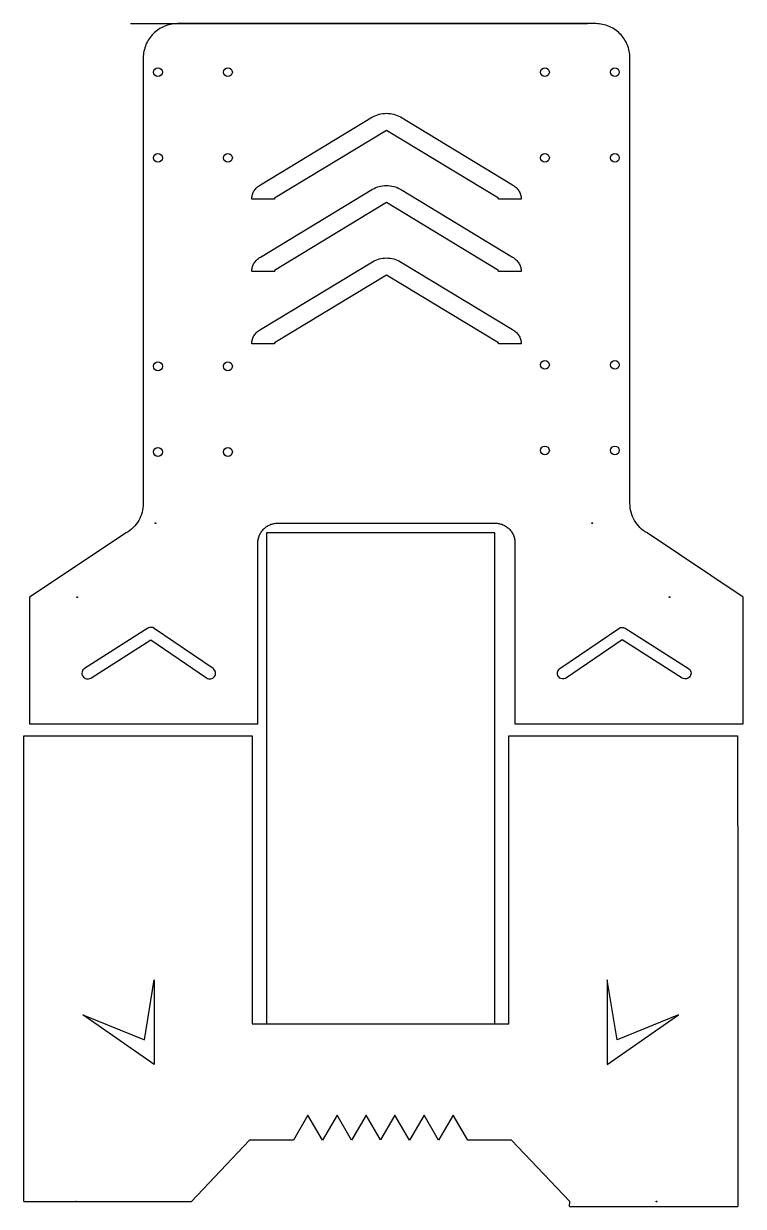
# Model space of a CAD drawing. Extents: x -126 to 126, y -165 to 250.
import ezdxf

# ---------------------------------------------------------------- set-up
doc = ezdxf.new("R2010")
doc.units = 0
doc.layers.get('0').update_dxf_attribs({"linetype": 'CONTINUOUS'})

msp = doc.modelspace()

# ---------------------------------------------------------------- linework, layer by layer
for points in [[(1.02, 249.69), (0.99, 249.69), (-72.11, 249.69), (-72.73, 249.68), (-73.34, 249.63), (-73.94, 249.55), (-74.53, 249.45), (-75.11, 249.31), (-75.68, 249.15), (-76.24, 248.96), (-76.78, 248.75), (-77.32, 248.51), (-77.83, 248.24), (-78.34, 247.95), (-78.82, 247.64), (-79.29, 247.31), (-79.75, 246.95), (-80.18, 246.57), (-80.6, 246.18), (-81, 245.76), (-81.37, 245.33), (-81.73, 244.87), (-82.06, 244.4), (-82.38, 243.91), (-82.67, 243.41), (-82.93, 242.89), (-83.17, 242.36), (-83.39, 241.82), (-83.57, 241.26), (-83.74, 240.69), (-83.87, 240.11), (-83.98, 239.52), (-84.05, 238.92), (-84.1, 238.31), (-84.11, 237.69), (-84.11, 81.62), (-84.14, 80.82), (-84.22, 80.03), (-84.35, 79.25), (-84.53, 78.49), (-84.76, 77.74), (-85.03, 77.01), (-85.35, 76.31), (-85.72, 75.62), (-86.13, 74.96), (-86.58, 74.33), (-87.08, 73.72), (-87.61, 73.15), (-88.18, 72.62), (-88.79, 72.11), (-89.43, 71.65), (-90.11, 71.23), (-123.96, 48.74), (-123.94, 4.35), (-111.43, 4.35), (-52.42, 4.35), (-43.95, 4.35), (-44.01, 48.74), (-44.01, 67.69), (-44, 68.05), (-43.97, 68.41), (-43.93, 68.76), (-43.86, 69.1), (-43.79, 69.44), (-43.69, 69.77), (-43.58, 70.1), (-43.46, 70.42), (-43.32, 70.73), (-43.16, 71.03), (-42.99, 71.32), (-42.81, 71.61), (-42.62, 71.88), (-42.41, 72.14), (-42.19, 72.4), (-41.96, 72.64), (-41.71, 72.87), (-41.46, 73.09), (-41.19, 73.3), (-40.92, 73.5), (-40.64, 73.68), (-40.34, 73.85), (-40.04, 74), (-39.73, 74.14), (-39.41, 74.27), (-39.09, 74.38), (-38.76, 74.47), (-38.42, 74.55), (-38.07, 74.61), (-37.72, 74.66), (-37.37, 74.68), (-37.01, 74.69), (0.99, 74.69), (1.02, 74.69), (1.04, 74.69), (39.04, 74.69), (39.4, 74.68), (39.76, 74.66), (40.11, 74.61), (40.45, 74.55), (40.79, 74.47), (41.12, 74.38), (41.45, 74.27), (41.77, 74.14), (42.08, 74), (42.38, 73.85), (42.67, 73.68), (42.96, 73.5), (43.23, 73.3), (43.5, 73.09), (43.75, 72.87), (43.99, 72.64), (44.22, 72.4), (44.44, 72.14), (44.65, 71.88), (44.85, 71.61), (45.03, 71.32), (45.2, 71.03), (45.35, 70.73), (45.49, 70.42), (45.62, 70.1), (45.73, 69.77), (45.82, 69.44), (45.9, 69.1), (45.96, 68.76), (46.01, 68.41), (46.03, 68.05), (46.04, 67.69), (46.04, 48.74), (45.99, 4.35), (54.46, 4.35), (113.47, 4.35), (125.98, 4.35), (125.99, 48.74), (92.3, 71.23), (91.62, 71.65), (90.98, 72.11), (90.37, 72.62), (89.8, 73.15), (89.26, 73.72), (88.77, 74.33), (88.32, 74.96), (87.91, 75.62), (87.54, 76.31), (87.22, 77.01), (86.94, 77.74), (86.72, 78.49), (86.54, 79.25), (86.41, 80.03), (86.33, 80.82), (86.3, 81.62), (86.3, 237.69), (86.28, 238.31), (86.24, 238.92), (86.16, 239.52), (86.06, 240.11), (85.92, 240.69), (85.76, 241.26), (85.57, 241.82), (85.36, 242.36), (85.12, 242.89), (84.85, 243.41), (84.56, 243.91), (84.25, 244.4), (83.92, 244.87), (83.56, 245.33), (83.18, 245.76), (82.79, 246.18), (82.37, 246.57), (81.93, 246.95), (81.48, 247.31), (81.01, 247.64), (80.52, 247.95), (80.02, 248.24), (79.5, 248.51), (78.97, 248.75), (78.43, 248.96), (77.87, 249.15), (77.3, 249.31), (76.72, 249.45), (76.13, 249.55), (75.53, 249.63), (74.92, 249.68), (74.3, 249.69), (1.04, 249.69), (1.02, 249.69)], [(1.04, 218.29), (1.69, 218.27), (2.33, 218.2), (2.97, 218.1), (3.59, 217.96), (4.2, 217.78), (4.8, 217.56), (5.37, 217.29), (5.92, 216.99), (45.18, 193.23), (45.53, 193.01), (45.85, 192.78), (46.16, 192.53), (46.44, 192.28), (46.71, 192.01), (46.95, 191.73), (47.17, 191.44), (47.38, 191.14), (47.56, 190.84), (47.71, 190.52), (47.85, 190.21), (47.96, 189.88), (48.05, 189.55), (48.11, 189.21), (48.15, 188.87), (48.16, 188.53), (48.16, 188.22), (40.3, 188.22), (40.3, 188.53), (1.04, 212.29), (-38.22, 188.53), (-38.22, 188.22), (-46.07, 188.22), (-46.07, 188.53), (-46.06, 188.87), (-46.02, 189.21), (-45.96, 189.55), (-45.87, 189.88), (-45.76, 190.21), (-45.63, 190.52), (-45.47, 190.84), (-45.29, 191.14), (-45.09, 191.44), (-44.87, 191.73), (-44.62, 192.01), (-44.36, 192.28), (-44.07, 192.53), (-43.76, 192.78), (-43.44, 193.01), (-43.1, 193.23), (-3.84, 216.99), (-3.29, 217.29), (-2.71, 217.56), (-2.12, 217.78), (-1.51, 217.96), (-0.88, 218.1), (-0.25, 218.2), (0.4, 218.27), (1.04, 218.29)], [(1.04, 192.97), (1.69, 192.95), (2.33, 192.89), (2.97, 192.79), (3.59, 192.64), (4.2, 192.46), (4.8, 192.24), (5.37, 191.98), (5.92, 191.67), (45.18, 167.92), (45.53, 167.7), (45.85, 167.46), (46.16, 167.22), (46.44, 166.96), (46.71, 166.69), (46.95, 166.41), (47.17, 166.12), (47.38, 165.83), (47.56, 165.52), (47.71, 165.21), (47.85, 164.89), (47.96, 164.56), (48.05, 164.23), (48.11, 163.9), (48.15, 163.56), (48.16, 163.21), (48.16, 162.9), (40.3, 162.9), (40.3, 163.21), (1.04, 186.97), (-38.22, 163.21), (-38.22, 162.9), (-46.07, 162.9), (-46.07, 163.21), (-46.06, 163.56), (-46.02, 163.9), (-45.96, 164.23), (-45.87, 164.56), (-45.76, 164.89), (-45.63, 165.21), (-45.47, 165.52), (-45.29, 165.83), (-45.09, 166.12), (-44.87, 166.41), (-44.62, 166.69), (-44.36, 166.96), (-44.07, 167.22), (-43.76, 167.46), (-43.44, 167.7), (-43.1, 167.92), (-3.84, 191.67), (-3.29, 191.98), (-2.71, 192.24), (-2.12, 192.46), (-1.51, 192.64), (-0.88, 192.79), (-0.25, 192.89), (0.4, 192.95), (1.04, 192.97)], [(1.04, 167.59), (1.69, 167.57), (2.33, 167.51), (2.97, 167.41), (3.59, 167.27), (4.2, 167.08), (4.8, 166.86), (5.37, 166.6), (5.92, 166.29), (45.18, 142.54), (45.53, 142.32), (45.85, 142.08), (46.16, 141.84), (46.44, 141.58), (46.71, 141.31), (46.95, 141.03), (47.17, 140.74), (47.38, 140.45), (47.56, 140.14), (47.71, 139.83), (47.85, 139.51), (47.96, 139.18), (48.05, 138.85), (48.11, 138.52), (48.15, 138.18), (48.16, 137.84), (48.16, 137.52), (40.3, 137.52), (40.3, 137.84), (1.04, 161.59), (-38.22, 137.84), (-38.22, 137.52), (-46.07, 137.52), (-46.07, 137.84), (-46.06, 138.18), (-46.02, 138.52), (-45.96, 138.85), (-45.87, 139.18), (-45.76, 139.51), (-45.63, 139.83), (-45.47, 140.14), (-45.29, 140.45), (-45.09, 140.74), (-44.87, 141.03), (-44.62, 141.31), (-44.36, 141.58), (-44.07, 141.84), (-43.76, 142.08), (-43.44, 142.32), (-43.1, 142.54), (-3.84, 166.29), (-3.29, 166.6), (-2.71, 166.86), (-2.12, 167.08), (-1.51, 167.27), (-0.88, 167.41), (-0.25, 167.51), (0.4, 167.57), (1.04, 167.59)], [(-80.26, -85.36), (-80.26, -115.05), (-105.24, -97.55), (-83.69, -106.3), (-80.26, -85.36)], [(78.36, -85.36), (78.36, -115.05), (103.35, -97.55), (81.8, -106.3), (78.36, -85.36)]]:
    msp.add_lwpolyline(points, close=True)
for points in [[(-88.56, 249.69), (71.44, 249.69)], [(38.99, -100.55), (38.99, -45.19), (38.99, 71.32), (-41.01, 71.32), (-41.01, -100.55)], [(-125.99, -162.98), (-125.99, 0.13), (-113.49, 0.13), (-54.48, 0.13), (-46, 0.13), (-46, -24.73), (-45.94, -50.74), (-45.94, -100.73), (-1.03, -100.73), (43.87, -100.73), (43.87, -50.74), (43.94, -24.73), (43.94, 0.13), (52.41, 0.13), (111.42, 0.13), (123.93, 0.13), (123.93, -12.09), (124.03, -50.74), (124.07, -164.7)], [(65.12, -164.7), (65.22, -162.98), (44.81, -141.55), (29.5, -141.55), (24.4, -132.71), (19.29, -141.55), (14.19, -132.71), (9.09, -141.55), (3.99, -132.71), (-1.03, -141.4), (-6.05, -132.71), (-11.15, -141.55), (-16.26, -132.71), (-21.36, -141.55), (-26.46, -132.71), (-31.57, -141.55), (-46.87, -141.55), (-67.28, -162.98)], [(-125.99, -162.98), (-107.86, -162.98), (-107.56, -162.98), (-67.28, -162.98)], [(65.12, -164.7), (124.07, -164.7)]]:
    msp.add_lwpolyline(points)
for points in [[(-81.46, 33.77), (-61.94, 20.44, 0.414214), (-59.16, 20.97, 0.414214), (-59.68, 23.75), (-80.3, 37.81, 0.299498), (-82.49, 37.85), (-104.67, 23.79, 0.414214), (-105.29, 21.03, 0.414214), (-102.53, 20.41), (-81.46, 33.77)], [(83.55, 33.77), (64.02, 20.44, -0.414214), (61.24, 20.97, -0.414214), (61.77, 23.75), (82.38, 37.81, -0.299498), (84.58, 37.85), (106.76, 23.79, -0.414214), (107.37, 21.03, -0.414214), (104.61, 20.41), (83.55, 33.77)]]:
    msp.add_lwpolyline(points, format="xyb", close=True)
for centre, radius in [((-78.98, 232.69), 1.55), ((-54.48, 232.69), 1.55), ((56.52, 232.69), 1.55), ((81.02, 232.69), 1.55), ((-78.98, 202.69), 1.55), ((-54.48, 202.69), 1.55), ((56.52, 202.69), 1.55), ((81.02, 202.69), 1.55), ((-78.98, 129.63), 1.55), ((-54.48, 129.63), 1.55), ((56.52, 130.16), 1.55), ((81.02, 130.16), 1.55), ((-78.98, 99.63), 1.55), ((-54.48, 99.63), 1.55), ((56.52, 100.16), 1.55), ((81.02, 100.16), 1.55), ((-79.84, 74.69), 0.15), ((73.1, 74.69), 0.15), ((-107.28, 48.74), 0.15), ((100.18, 48.74), 0.15), ((-107.71, -162.98), 0.15), ((95.63, -162.98), 0.15)]:
    msp.add_circle(centre, radius)

doc.saveas('drawing.dxf')
